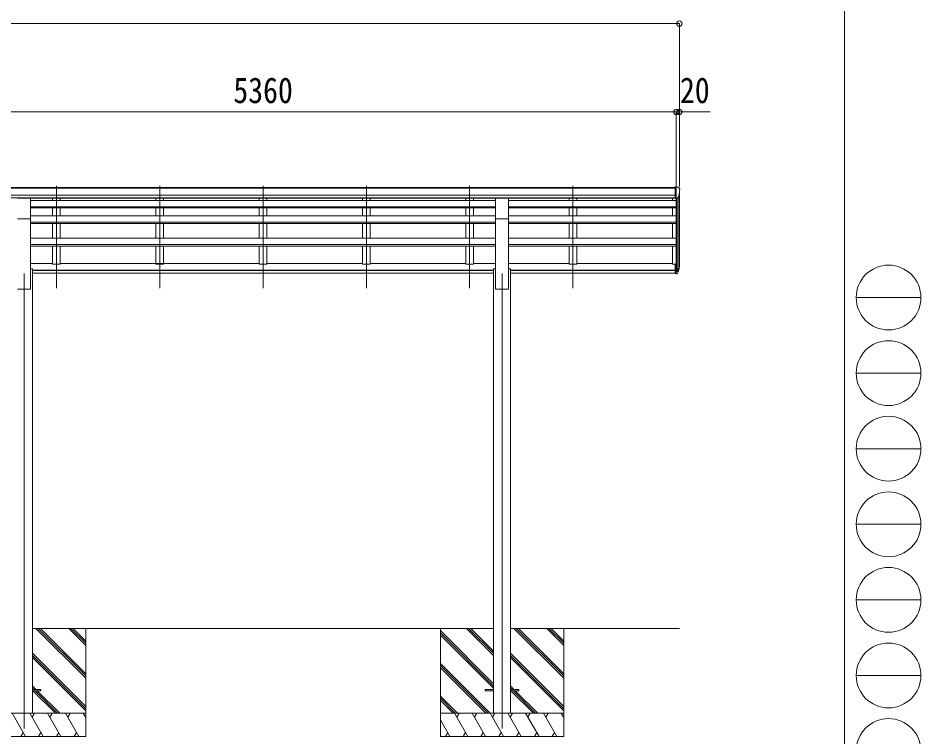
# Model space of a CAD drawing. Units: millimetres at full size. Extents: x -9783 to 9892, y -6828 to 6752.
# Drawn here: x 4037 to 9892, y -4112 to 549 of the extents above; entities that cross this region are included whole.
import ezdxf
from ezdxf.enums import TextEntityAlignment as Align

# ---------------------------------------------------------------- set-up
doc = ezdxf.new("R2010")
doc.units = ezdxf.units.MM
doc.header["$LTSCALE"] = 35
doc.header["$PDMODE"] = 32
doc.header["$PDSIZE"] = 35
for name, color, linetype, lineweight in [('0-0_0', 7, 'Continuous', 9), ('0-1_本体', 4, 'Continuous', 9), ('0-2_部品', 7, 'Continuous', 9), ('0-8_PARTS2', 2, 'Continuous', 9), ('0-A_寸法', 6, 'Continuous', 9), ('F-0_240', 7, 'Continuous', 9)]:
    doc.layers.add(name, color=color, linetype=linetype, lineweight=lineweight)
doc.styles.add('ＭＳ ゴシック', font='')
doc.styles.get('ＭＳ ゴシック').set_extended_font_data('MS Gothic')

msp = doc.modelspace()

# ---------------------------------------------------------------- linework, layer by layer
at = {"layer": '0-0_0'}
for p, q in [((7120.16, -3407.92), (4130.16, -3407.92)), ((4475.16, -3730.38), (4152.7, -3407.92)), ((4475.16, -3716.24), (4166.84, -3407.92)), ((4475.16, -3702.1), (4180.98, -3407.92)), ((4475.16, -3518.25), (4364.83, -3407.92)), ((4475.16, -3504.11), (4378.97, -3407.92)), ((4475.16, -3489.97), (4393.12, -3407.92)), ((4475.16, -3407.92), (4475.16, -4107.92)), ((6775.16, -3407.92), (6775.16, -4107.92)), ((7120.16, -3767.6), (6775.16, -3422.6)), ((7120.16, -3781.74), (6775.16, -3436.74)), ((7120.16, -3795.88), (6775.16, -3450.89)), ((7120.16, -3583.75), (6944.33, -3407.92)), ((7120.16, -3569.61), (6958.47, -3407.92)), ((7120.16, -3555.47), (6972.62, -3407.92)), ((8325.16, -3407.92), (7230.16, -3407.92)), ((7575.16, -3730.38), (7252.7, -3407.92)), ((7575.16, -3716.24), (7266.84, -3407.92)), ((7575.16, -3702.1), (7280.98, -3407.92)), ((7575.16, -3518.25), (7464.83, -3407.92)), ((7575.16, -3504.11), (7478.97, -3407.92)), ((7575.16, -3489.97), (7493.12, -3407.92)), ((7575.16, -3407.92), (7575.16, -4107.92)), ((4475.16, -3914.23), (4130.16, -3569.23)), ((7575.16, -3914.23), (7230.16, -3569.23)), ((4475.16, -3928.37), (4130.16, -3583.38)), ((4475.16, -3942.52), (4130.16, -3597.52)), ((7575.16, -3928.37), (7230.16, -3583.38)), ((7575.16, -3942.52), (7230.16, -3597.52)), ((7098.36, -3957.92), (6775.16, -3634.73)), ((7084.21, -3957.92), (6775.16, -3648.87)), ((7070.07, -3957.92), (6775.16, -3663.02)), ((4152.22, -3803.42), (4130.16, -3781.36)), ((4138.08, -3803.42), (4130.16, -3795.51)), ((7252.22, -3803.42), (7230.16, -3781.36)), ((7238.08, -3803.42), (7230.16, -3795.51)), ((4278.44, -3957.92), (4132.94, -3812.42)), ((4292.58, -3957.92), (4147.08, -3812.42)), ((4306.72, -3957.92), (4161.22, -3812.42)), ((6886.22, -3957.92), (6775.16, -3846.86)), ((6872.08, -3957.92), (6775.16, -3861.01)), ((7378.44, -3957.92), (7232.94, -3812.42)), ((7392.58, -3957.92), (7247.08, -3812.42)), ((7406.72, -3957.92), (7261.22, -3812.42)), ((6857.94, -3957.92), (6775.16, -3875.15)), ((3675.16, -3957.92), (4475.16, -3957.92)), ((4084.01, -4107.92), (3997.4, -3957.92)), ((4199.48, -4107.92), (4112.87, -3957.92)), ((4127.88, -3983.9), (4142.88, -3957.92)), ((4314.95, -4107.92), (4228.34, -3957.92)), ((4243.35, -3983.9), (4258.35, -3957.92)), ((4430.42, -4107.92), (4343.82, -3957.92)), ((4358.82, -3983.9), (4373.82, -3957.92)), ((4475.16, -3985.42), (4459.28, -3957.92)), ((6775.16, -3957.92), (7575.16, -3957.92)), ((6781, -3957.92), (6775.16, -3968.02)), ((6953.07, -4107.92), (6866.46, -3957.92)), ((6896.46, -3957.92), (6881.46, -3983.9)), ((7068.54, -4107.92), (6981.93, -3957.92)), ((6996.94, -3983.9), (7011.94, -3957.92)), ((7184.01, -4107.92), (7097.4, -3957.92)), ((7112.41, -3983.9), (7127.41, -3957.92)), ((7299.48, -4107.92), (7212.87, -3957.92)), ((7227.88, -3983.9), (7242.88, -3957.92)), ((7414.95, -4107.92), (7328.34, -3957.92)), ((7343.35, -3983.9), (7358.35, -3957.92)), ((7530.42, -4107.92), (7443.82, -3957.92)), ((7458.82, -3983.9), (7473.82, -3957.92)), ((7575.16, -3985.42), (7559.28, -3957.92)), ((6837.6, -4107.92), (6775.16, -3999.78)), ((4069.01, -4081.94), (4054.01, -4107.92)), ((4184.48, -4081.94), (4169.48, -4107.92)), ((4299.95, -4081.94), (4284.95, -4107.92)), ((4415.42, -4081.94), (4400.42, -4107.92)), ((6822.6, -4081.94), (6807.6, -4107.92)), ((6938.07, -4081.94), (6923.07, -4107.92)), ((7053.54, -4081.94), (7038.54, -4107.92)), ((7169.01, -4081.94), (7154.01, -4107.92)), ((7284.48, -4081.94), (7269.48, -4107.92)), ((7399.95, -4081.94), (7384.95, -4107.92)), ((7515.42, -4081.94), (7500.42, -4107.92)), ((4475.16, -4107.92), (3675.16, -4107.92)), ((7575.16, -4107.92), (6775.16, -4107.92))]:
    msp.add_line(p, q, dxfattribs=at)
at = {"layer": '0-1_本体'}
for p, q in [((8298.66, -549.5), (2961.66, -549.5)), ((8298.66, -554.85), (2961.66, -554.85)), ((8298.66, -598.37), (2951.66, -598.38)), ((8298.66, -616.04), (2951.66, -616.04)), ((4117.66, -618.13), (7132.66, -618.42)), ((4117.66, -634.28), (7132.66, -634.28)), ((4260.16, -618.15), (4260.16, -634.28)), ((4310.16, -618.15), (4310.16, -634.28)), ((4930.16, -618.21), (4930.16, -634.28)), ((4980.16, -618.21), (4980.16, -634.28)), ((5600.16, -618.27), (5600.16, -634.28)), ((5650.16, -618.28), (5650.16, -634.28)), ((6270.16, -618.34), (6270.16, -634.28)), ((6320.16, -618.34), (6320.16, -634.28)), ((6940.16, -618.4), (6940.16, -634.28)), ((6990.16, -618.4), (6990.16, -634.28)), ((7217.66, -618.42), (8298.66, -618.42)), ((7217.66, -634.28), (8305.16, -634.28)), ((7610.16, -618.42), (7610.16, -634.28)), ((7660.16, -618.42), (7660.16, -634.28)), ((8280.16, -618.42), (8280.16, -634.69)), ((8305.16, -619.88), (8305.16, -1046.48)), ((8311.16, -620.4), (8311.16, -1090.92)), ((8320.88, -605.05), (8320.88, -1072.92)), ((8325.16, -1048.65), (8325.16, -586.25)), ((7132.66, -675.97), (4117.66, -675.97)), ((7132.66, -677.66), (4117.66, -677.66)), ((7132.66, -682.07), (4117.66, -682.07)), ((4260.16, -682.07), (4260.16, -733.06)), ((4310.16, -682.07), (4310.16, -733.06)), ((4930.16, -682.07), (4930.16, -733.06)), ((4980.16, -682.07), (4980.16, -733.06)), ((5600.16, -682.07), (5600.16, -733.06)), ((5650.16, -682.07), (5650.16, -733.06)), ((6270.16, -682.07), (6270.16, -733.06)), ((6320.16, -682.07), (6320.16, -733.06)), ((6940.16, -682.07), (6940.16, -733.06)), ((6990.16, -682.07), (6990.16, -733.06)), ((8305.16, -675.97), (7217.66, -675.97)), ((8305.16, -677.66), (7217.66, -677.66)), ((8305.16, -682.07), (7217.66, -682.07)), ((7610.16, -682.07), (7610.16, -733.06)), ((7660.16, -682.07), (7660.16, -733.06)), ((8280.16, -733.46), (8280.16, -682.07)), ((7132.66, -733.06), (4117.66, -733.06)), ((4117.66, -1207.92), (4117.66, -752.28)), ((7132.66, -1207.92), (7132.66, -752.28)), ((8305.16, -733.06), (7217.66, -733.06)), ((7217.66, -1207.92), (7217.66, -752.28)), ((7132.66, -773.71), (4117.66, -773.71)), ((7132.66, -775.4), (4117.66, -775.4)), ((7132.66, -782.12), (4117.66, -782.12)), ((4260.16, -782.12), (4260.16, -878.79)), ((4310.16, -782.12), (4310.16, -878.79)), ((4930.16, -782.12), (4930.16, -878.79)), ((4980.16, -782.12), (4980.16, -878.79)), ((5600.16, -782.12), (5600.16, -878.79)), ((5650.16, -782.12), (5650.16, -878.79)), ((6270.16, -782.12), (6270.16, -878.79)), ((6320.16, -782.12), (6320.16, -878.79)), ((6940.16, -782.12), (6940.16, -878.79)), ((6990.16, -782.12), (6990.16, -878.79)), ((8305.16, -773.71), (7217.66, -773.71)), ((8305.16, -775.4), (7217.66, -775.4)), ((8305.16, -782.12), (7217.66, -782.12)), ((7610.16, -782.12), (7610.16, -878.79)), ((7660.16, -782.12), (7660.16, -878.79)), ((8280.16, -879.2), (8280.16, -782.12)), ((7132.66, -878.79), (4117.66, -878.79)), ((4117.66, -918.26), (7132.66, -918.26)), ((4117.66, -919.94), (7132.66, -919.94)), ((4117.66, -928.98), (7132.66, -928.98)), ((4260.16, -928.98), (4260.16, -1047.31)), ((4310.16, -928.98), (4310.16, -1047.31)), ((4930.16, -928.98), (4930.16, -1047.31)), ((4980.16, -928.98), (4980.16, -1047.31)), ((5600.16, -929.39), (5600.16, -1047.31)), ((5650.16, -929.39), (5650.16, -1047.31)), ((6270.16, -929.39), (6270.16, -1047.31)), ((6320.16, -929.39), (6320.16, -1047.31)), ((6940.16, -928.98), (6940.16, -1047.31)), ((6990.16, -928.98), (6990.16, -1047.31)), ((8305.16, -878.79), (7217.66, -878.79)), ((7217.66, -918.26), (8305.16, -918.26)), ((7217.66, -919.94), (8305.16, -919.94)), ((7217.66, -928.98), (8305.16, -928.98)), ((7610.16, -928.98), (7610.16, -1047.31)), ((7660.16, -928.98), (7660.16, -1047.31)), ((8280.16, -1047.31), (8280.16, -928.98)), ((4260.16, -1042.1), (4117.66, -1042.1)), ((4310.16, -1047.31), (4260.16, -1047.31)), ((5600.16, -1042.1), (4310.16, -1042.1)), ((4980.16, -1047.31), (4930.16, -1047.31)), ((5650.16, -1047.31), (5600.16, -1047.31)), ((6270.16, -1042.1), (5650.16, -1042.1)), ((6320.16, -1047.31), (6270.16, -1047.31)), ((6940.16, -1042.1), (6320.16, -1042.1)), ((6990.16, -1047.31), (6940.16, -1047.31)), ((7132.66, -1042.1), (6990.16, -1042.1)), ((7610.16, -1042.1), (7217.66, -1042.1)), ((7660.16, -1047.31), (7610.16, -1047.31)), ((8280.16, -1042.1), (7660.16, -1042.1)), ((8298.66, -1047.31), (8280.16, -1047.31)), ((4130.16, -1077.92), (4117.66, -1077.92)), ((4130.16, -1077.92), (4130.16, -3957.91)), ((7120.16, -1086.4), (4130.16, -1086.4)), ((7120.16, -1087.78), (4130.16, -1087.78)), ((7120.16, -1104.96), (4130.16, -1104.96)), ((7120.16, -1077.92), (7120.16, -3957.91)), ((7132.66, -1077.92), (7120.16, -1077.92)), ((7230.16, -1077.92), (7217.66, -1077.92)), ((7230.16, -1077.92), (7230.16, -3957.91)), ((8298.66, -1086.4), (7230.16, -1086.4)), ((8298.66, -1087.78), (7230.16, -1087.78)), ((8298.66, -1104.96), (7230.16, -1104.96)), ((4117.66, -1207.92), (4032.66, -1207.92)), ((7217.66, -1207.92), (7132.66, -1207.92))]:
    msp.add_line(p, q, dxfattribs=at)
at = {"layer": '0-2_部品'}
for p, q in [((8298.66, -547.89), (8288.66, -547.98)), ((8288.66, -549.5), (8288.66, -547.98)), ((8298.66, -619.88), (8298.66, -547.89)), ((8317.16, -547.89), (8298.66, -547.89)), ((8305.16, -620.88), (8305.16, -547.89)), ((8317.16, -547.89), (8319.5, -548.04)), ((8320.25, -548.46), (8324.32, -554.27)), ((8327.16, -557.27), (8327.16, -557.89)), ((4117.66, -618.13), (4032.66, -618.13)), ((4117.66, -752.28), (4117.66, -618.13)), ((7217.66, -618.13), (7132.66, -618.13)), ((7132.66, -752.28), (7132.66, -618.13)), ((7217.66, -752.28), (7217.66, -618.13)), ((8298.66, -619.88), (8305.16, -619.88)), ((8305.16, -620.88), (8310.37, -620.56)), ((8312.79, -619.07), (8322.06, -603)), ((4117.66, -752.28), (4032.66, -752.28)), ((7217.66, -752.28), (7132.66, -752.28)), ((8298.66, -1046.48), (8298.66, -1107.54)), ((8298.66, -1046.48), (8305.16, -1046.48)), ((8305.16, -1046.48), (8305.16, -1108.36)), ((8298.66, -1084.79), (8305.16, -1084.79)), ((8298.66, -1090.19), (8305.16, -1090.19)), ((8298.66, -1107.54), (8305.16, -1107.54)), ((8305.16, -1091.19), (8310.3, -1091.19)), ((8305.16, -1093.19), (8310.01, -1093.19)), ((8305.16, -1108.36), (8310.01, -1108.36)), ((8311.6, -1090.44), (8321.35, -1072.03)), ((8322.77, -1072.52), (8312.61, -1091.69)), ((8320.19, -1089.38), (8312.61, -1106.86))]:
    msp.add_line(p, q, dxfattribs=at)
at = {"layer": '0-2_部品', "color": 4}
for p, q in [((4130.16, -3803.42), (4184.96, -3803.42)), ((4184.96, -3803.42), (4184.96, -3812.42)), ((7065.36, -3803.42), (7120.16, -3803.42)), ((7230.16, -3803.42), (7284.96, -3803.42)), ((7284.96, -3803.42), (7284.96, -3812.42)), ((4130.16, -3812.42), (4184.96, -3812.42)), ((7230.16, -3812.42), (7284.96, -3812.42))]:
    msp.add_line(p, q, dxfattribs=at)
msp.add_lwpolyline([(7065.36, -3803.42), (7065.36, -3812.42), (7120.16, -3812.42)], dxfattribs=at)
at = {"layer": '0-2_部品'}
for centre, radius, start, end in [((8319.44, -549.04), 1, 35, 86.5), ((8125.16, -557.89), 202, 347.09739, 0), ((8324.16, -557.27), 3, 0, 87), ((8310.19, -617.57), 3, 273.5, 330), ((8237.22, -1046.07), 88.05, 342.78929, 2.77608), ((8236.5, -1050.35), 89.07, 345.58812, 5.50424), ((8310.01, -1090.19), 3, 270, 330), ((8310.01, -1105.36), 3, 270, 330), ((8310.3, -1089.69), 1.5, 270, 330), ((8191.95, -1053.3), 133.22, 344.28698, 356.72013)]:
    msp.add_arc(centre, radius, start, end, dxfattribs=at)
at = {"layer": '0-8_PARTS2'}
for p, q in [((4285.16, -1201.72), (4285.16, -539.19)), ((4955.16, -1201.72), (4955.16, -539.19)), ((5625.16, -1201.72), (5625.16, -539.19)), ((6295.16, -1201.72), (6295.16, -539.19)), ((6965.16, -1201.72), (6965.16, -539.19)), ((7635.16, -1201.72), (7635.16, -539.19)), ((4075.16, -1107.92), (4075.16, -4057.92)), ((7175.16, -1107.92), (7175.16, -4057.92))]:
    msp.add_line(p, q, dxfattribs=at)
at = {"layer": '0-A_寸法'}
for p, q in [((-2434.84, 512.97), (8325.16, 512.97)), ((8325.16, 512.97), (8325.16, -59.56)), ((8305.16, -59.56), (2945.16, -59.56)), ((8305.16, -59.56), (8305.16, -543.74)), ((8305.16, -59.56), (8305.16, -543.74)), ((8305.16, -59.56), (8325.16, -59.56)), ((8325.16, -59.56), (8325.16, -543.74)), ((8325.16, -59.56), (8525.16, -59.56))]:
    msp.add_line(p, q, dxfattribs=at)
for p in [(8325.16, 512.97), (8305.16, -59.56), (8325.16, -59.56)]:
    msp.add_point(p, dxfattribs=at)
at = {"layer": 'F-0_240', "color": 5}
msp.add_line((9396.97, 6751.9), (9396.97, -6828.1), dxfattribs=at)
at = {"layer": 'F-0_240', "color": 4}
for p, q in [((9471.77, -1263.1), (9891.77, -1263.1)), ((9471.77, -1753.1), (9891.77, -1753.1)), ((9471.77, -2243.1), (9891.77, -2243.1)), ((9471.77, -2733.1), (9891.77, -2733.1)), ((9471.77, -3223.1), (9891.77, -3223.1)), ((9471.77, -3713.1), (9891.77, -3713.1))]:
    msp.add_line(p, q, dxfattribs=at)
for centre in [(9681.77, -1263.1), (9681.77, -1753.1), (9681.77, -2243.1), (9681.77, -2733.1), (9681.77, -3223.1), (9681.77, -3713.1), (9681.77, -4203.1)]:
    msp.add_circle(centre, 210, dxfattribs=at)

# ---------------------------------------------------------------- texts
at = {"layer": '0-A_寸法', "color": 7, "style": 'ＭＳ ゴシック', "width": 0.85}
for s, p in [('5360', (5432.66, -52.56)), ('20', (8328.91, -52.56))]:
    msp.add_text(s, height=166.8, dxfattribs=at).set_placement(p, align=Align.BOTTOM_LEFT)

doc.saveas('drawing.dxf')
